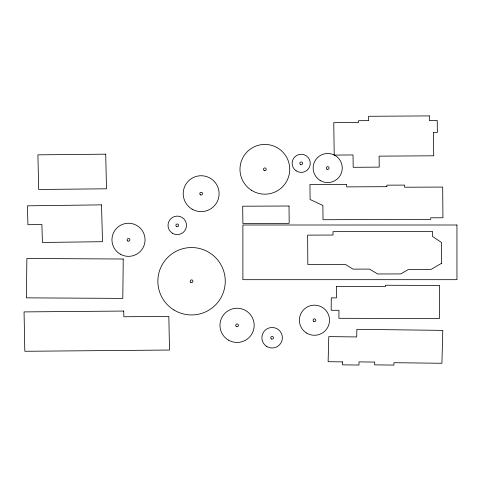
<?xml version="1.0" encoding="UTF-8"?>
<svg xmlns="http://www.w3.org/2000/svg" width="481" height="481" viewBox="0 0 481 481"><rect width="100%" height="100%" fill="white"/><g stroke="black" fill="none" stroke-linecap="round" stroke-linejoin="round"><path stroke-width="0.72" d="M336.459 286.448L336.411 297.907L331.277 297.859L331.181 310.281L338.955 310.281L338.907 318.29L439.381 318.578L439.616 285.437L385.473 285.245L385.425 286.592L336.459 286.448M123.232 259.012L122.799 298.388L26.401 297.859L26.882 258.483L123.232 259.012M342.55 361.886L342.502 364.857L358.952 365.049L359 361.886L374.729 362.079L374.633 364.857L393.915 365.097L393.963 362.698L441.919 363.275L442.785 330.375L356.89 329.323L356.698 336.947L328.788 336.61L328.114 361.694L342.55 361.886M441.678 263.233L431.132 269.372L408.447 269.468L400.673 273.93L377.657 273.978L369.456 269.083L353.006 269.132L345.52 264.478L307.828 264.574L307.636 235.131L333.002 235.035L333.002 231.674L432.473 231.337L432.473 236.424L441.54 242.514L441.678 263.233M101.503 204.864L27.405 205.826L27.934 224.723L41.889 224.531L42.418 242.466L102.513 241.696L101.503 204.864M105.724 154.173L37.909 154.846L38.678 189.472L106.493 188.799L105.724 154.173M123.707 311.051L24.05 311.91L24.82 351.286L169.51 350.042L168.837 316.372L123.851 316.757L123.707 311.051M429.311 115.903L368.59 116.288L368.687 120.647L358.519 120.695L358.567 122.517L333.772 122.661L334.205 155.086L353.006 154.942L353.198 167.316L379.238 167.123L379.094 156.139L433.718 155.802L433.387 132.353L437.367 132.353L437.223 120.454L429.353 120.503L429.311 115.903M386.862 186.688L346.675 186.881L346.675 184.385L309.938 184.482L310.083 199.495L322.883 205.441L323.028 219.733L430.748 219.348L430.699 217.815L442.929 217.767L442.688 187.073L404.611 187.217L404.611 185.107L386.862 185.155L386.862 186.688M289.027 206.018L242.695 206.211L242.887 223.521L289.171 223.328L289.027 206.018M456.95 225L242.887 225L242.887 279.683L456.95 279.683L456.95 225M173.942 309.974A33.7 33.7 0 0 0 225.252 282.143A33.7 33.7 0 0 0 175.487 251.623A33.7 33.7 0 0 0 173.942 309.974M172.499 233.273A9.241 9.241 0 0 0 186.49 225.493A9.241 9.241 0 0 0 172.757 217.268A9.241 9.241 0 0 0 172.499 233.273M120.232 254.136A16.546 16.546 0 0 0 145.052 239.803A16.546 16.546 0 0 0 120.232 225.475A16.546 16.546 0 0 0 120.232 254.136M192.153 209.199A17.947 17.947 0 0 0 219.102 193.705A17.947 17.947 0 0 0 192.214 178.114A17.947 17.947 0 0 0 192.153 209.199M251.419 190.242A24.88 24.88 0 0 0 289.706 170.472A24.88 24.88 0 0 0 253.445 147.198A24.88 24.88 0 0 0 251.419 190.242M296.122 170.833A9.067 9.067 0 0 0 310.245 163.955A9.067 9.067 0 0 0 297.228 155.165A9.067 9.067 0 0 0 296.122 170.833M320.142 180.453A14.55 14.55 0 0 0 342.256 168.35A14.55 14.55 0 0 0 320.719 155.255A14.55 14.55 0 0 0 320.142 180.453M266.378 346.248A10.263 10.263 0 0 0 282.359 338.48A10.263 10.263 0 0 0 267.646 328.523A10.263 10.263 0 0 0 266.378 346.248M306.547 333.038A15.061 15.061 0 0 0 329.509 320.659A15.061 15.061 0 0 0 307.305 306.962A15.061 15.061 0 0 0 306.547 333.038M228.517 340.163A17.1 17.1 0 0 0 254.172 325.348A17.1 17.1 0 0 0 228.517 310.54A17.1 17.1 0 0 0 228.517 340.163M271.44 338.943A1.377 1.377 0 0 0 273.509 337.752A1.377 1.377 0 0 0 271.44 336.556A1.377 1.377 0 0 0 271.44 338.943M313.762 321.416A1.377 1.377 0 0 0 315.831 320.22A1.377 1.377 0 0 0 313.762 319.029A1.377 1.377 0 0 0 313.762 321.416M236.381 326.545A1.377 1.377 0 0 0 238.45 325.348A1.377 1.377 0 0 0 236.381 324.158A1.377 1.377 0 0 0 236.381 326.545M176.455 226.473A1.377 1.377 0 0 0 178.625 225.469A1.377 1.377 0 0 0 176.671 224.092A1.377 1.377 0 0 0 176.455 226.473M200.469 194.865A1.377 1.377 0 0 0 202.537 193.675A1.377 1.377 0 0 0 200.469 192.478A1.377 1.377 0 0 0 200.469 194.865M190.765 282.371A1.377 1.377 0 0 0 192.935 281.367A1.377 1.377 0 0 0 190.981 279.996A1.377 1.377 0 0 0 190.765 282.371M127.814 240.999A1.377 1.377 0 0 0 129.882 239.803A1.377 1.377 0 0 0 127.814 238.612A1.377 1.377 0 0 0 127.814 240.999M264.171 170.496A1.377 1.377 0 0 0 266.24 169.306A1.377 1.377 0 0 0 264.171 168.109A1.377 1.377 0 0 0 264.171 170.496M300.511 164.514A1.377 1.377 0 0 0 302.579 163.318A1.377 1.377 0 0 0 300.511 162.121A1.377 1.377 0 0 0 300.511 164.514M327.014 169.216A1.377 1.377 0 0 0 329.082 168.019A1.377 1.377 0 0 0 327.014 166.829A1.377 1.377 0 0 0 327.014 169.216"/></g></svg>
